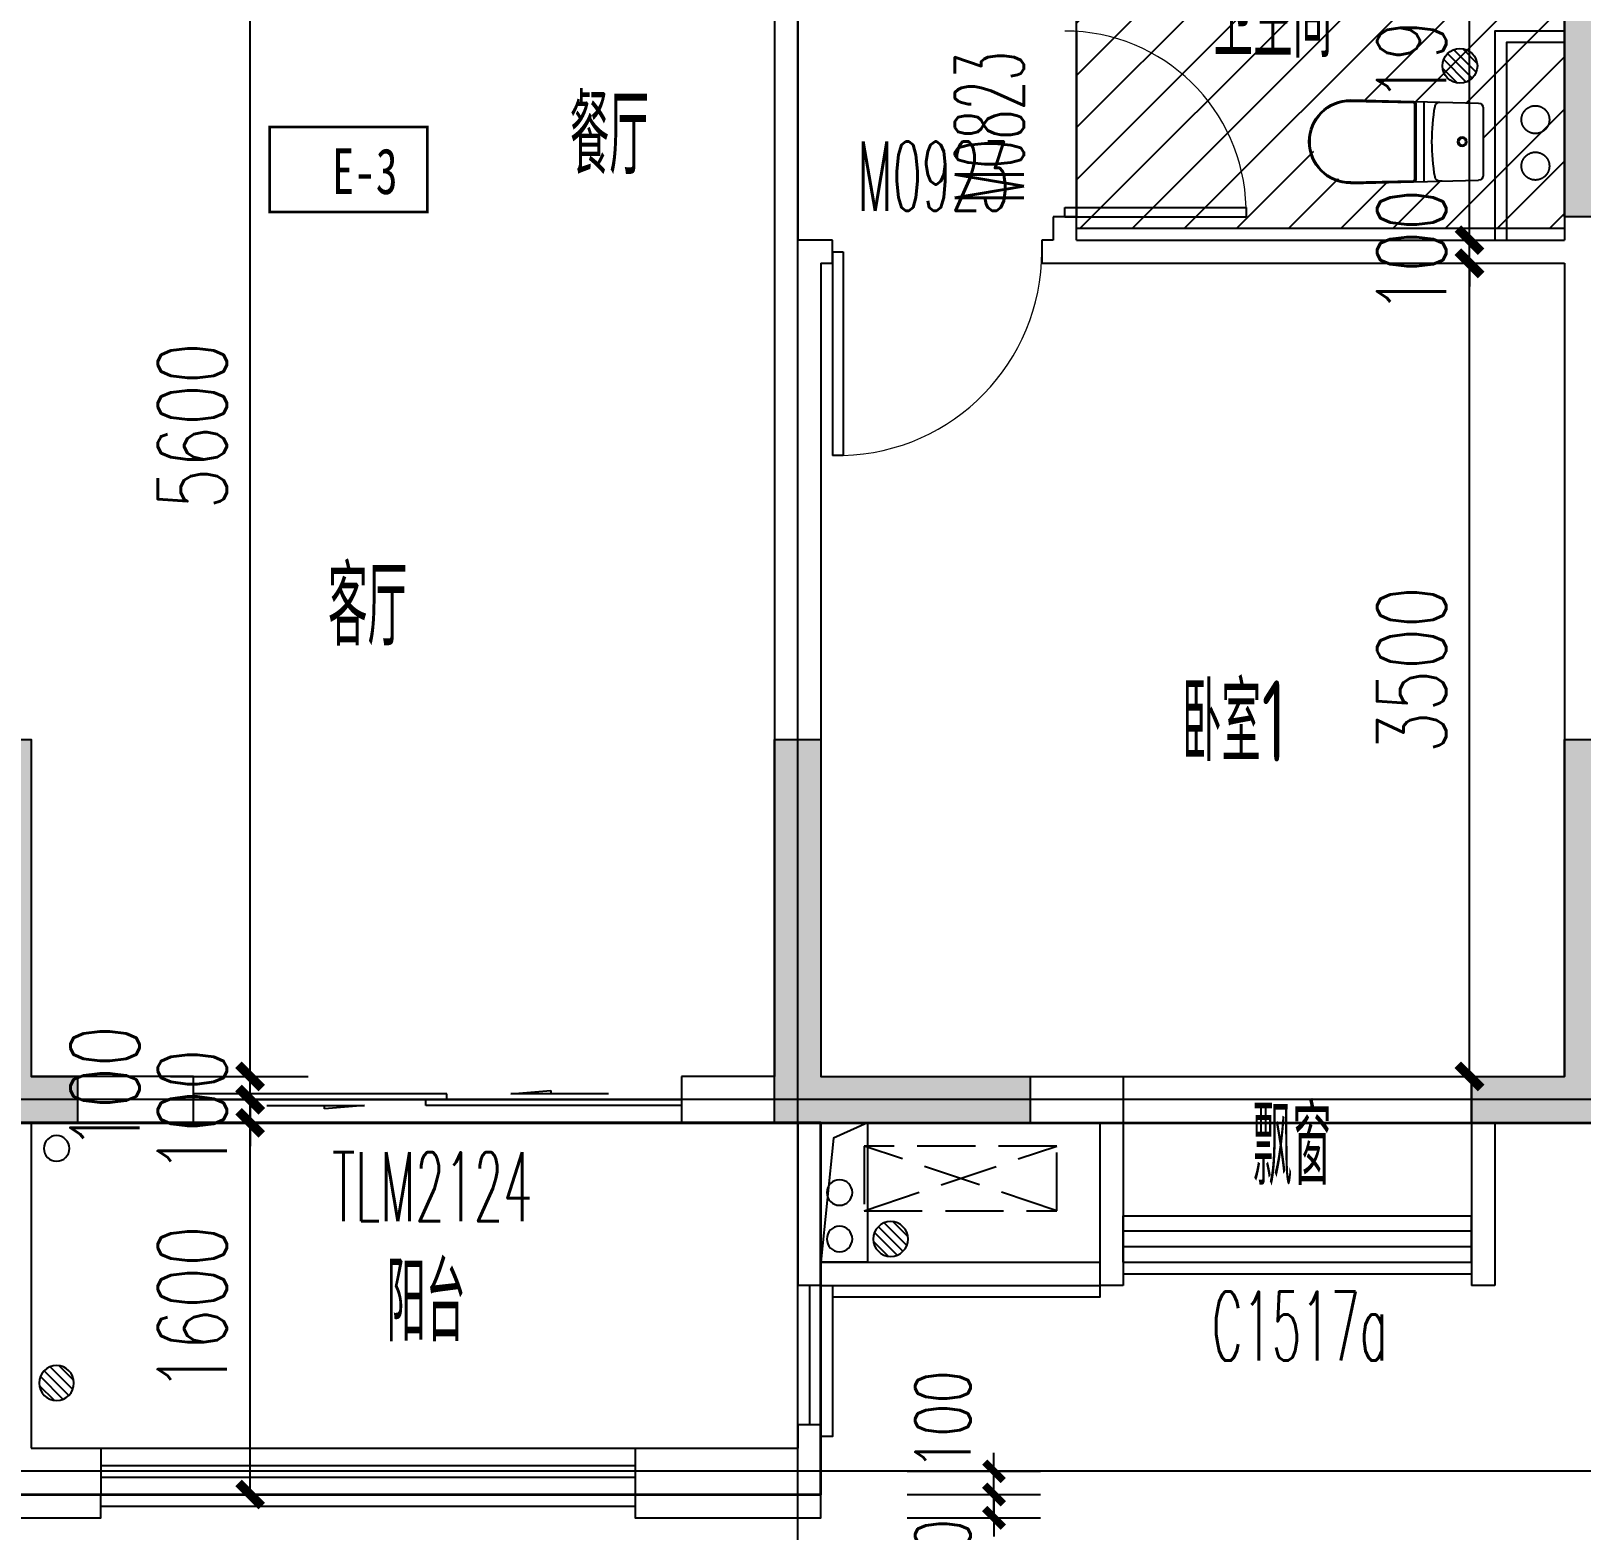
# Model space of a CAD drawing. Extents: x -59851 to 653804, y -249523 to 437614.
# Drawn here: x -23614 to -16943, y -52247 to -45794 of the extents above; entities that cross this region are included whole.
import ezdxf

# ---------------------------------------------------------------- set-up
doc = ezdxf.new("R2010")
doc.units = 0
doc.header["$LTSCALE"] = 1000
doc.header["$MEASUREMENT"] = 0
doc.linetypes.add('DASH', pattern=[0.35, 0.25, -0.1])
doc.linetypes.add('PS', pattern=[3200, 1500, -200, 1500])
for name, color, linetype, lineweight in [('33计一半面积外廓线', 53, 'Continuous', 35), ('33计全面积外廓线', 21, 'Continuous', 35), ('A-第四道尺寸线(线脚尺寸)', 105, 'Continuous', 5)]:
    doc.layers.add(name, color=color, linetype=linetype, lineweight=lineweight)
doc.layers.add('_S-PS(排水管)', color=255, linetype='Continuous', plot=False)
doc.layers.add('A-area(算半面积)', color=23, linetype='Continuous', plot=False)
for name, color, linetype in [('_S-YS(雨水管)', 3, 'Continuous'), ('_S-空调立管', 7, 'Continuous'), ('A-Lvtry（卫生间）', 5, 'Continuous'), ('A-外装饰线脚', 7, 'Continuous'), ('A-洞口', 105, 'Continuous'), ('A-看线', 105, 'Continuous'), ('A-空调室外机', 5, 'DASH'), ('A-第三道尺寸线', 105, 'Continuous'), ('A-线脚看线', 9, 'Continuous'), ('A-降板区域', 251, 'Continuous'), ('AE-FLOR', 151, 'Continuous'), ('DOTE', 16, 'Continuous'), ('NL', 5, 'Continuous'), ('PS', 6, 'PS'), ('PUB_HATCH', 8, 'Continuous'), ('PUB_TEXT', 7, 'Continuous'), ('WALL', 2, 'Continuous'), ('WINDOW', 4, 'Continuous'), ('WINDOW_TEXT', 7, 'Continuous'), ('剪力墙', 6, 'Continuous'), ('户型标示', 7, 'Continuous'), ('栏杆', 142, 'Continuous')]:
    doc.layers.add(name, color=color, linetype=linetype)
doc.styles.add('_TCH_DIM_T3', font='SIMPLEX.shx', dxfattribs={"width": 0.705882, "bigfont": 'GBCBIG.shx'})
doc.styles.add('_TCH_WINDOW', font='SIMPLEX.shx', dxfattribs={"width": 0.7, "height": 3.5, "bigfont": 'GBCBIG.shx'})
doc.styles.get("Standard").update_dxf_attribs({"font": 'gbenor.shx', "width": 0.7, "bigfont": 'gbcbig.shx'})
doc.styles.add('黑体', font='simhei.ttf', dxfattribs={"width": 0.7})
doc.dimstyles.new('_TCH_ARCH&&100', dxfattribs={"dimtxt": 297.5, "dimasz": 100, "dimexe": 250, "dimexo": 300, "dimgap": 100, "dimtad": 1, "dimdec": 0, "dimzin": 0, "dimdsep": 46, "dimtxsty": '_TCH_DIM_T3', "dimblk": 'ARCHTICK', "dimcen": 0.09, "dimclrt": 7, "dimazin": 2, "dimtfac": 1, "dimtdec": 0, "dimtix": 1, "dimtmove": 2, "dimatfit": 3, "dimfxl": 0, "dimtolj": 1, "dimtzin": 0, "dimarcsym": 0})
doc.dimstyles.new('_TCH_ARCH&&80', dxfattribs={"dimtxt": 238, "dimasz": 80, "dimexe": 200, "dimexo": 240, "dimgap": 80, "dimtad": 1, "dimdec": 0, "dimzin": 0, "dimdsep": 46, "dimtxsty": '_TCH_DIM_T3', "dimblk": 'ARCHTICK', "dimcen": 0.09, "dimclrt": 7, "dimazin": 2, "dimtfac": 1, "dimtdec": 0, "dimtix": 1, "dimtmove": 2, "dimatfit": 3, "dimfxl": 0, "dimtolj": 1, "dimtzin": 0, "dimarcsym": 0})

# ---------------------------------------------------------------- blocks, each defined once
blk = doc.blocks.new('zhouxianssceng0329')
at = {"layer": 'DOTE'}
for p, q in [((-20313.7, 132089.9), (-20313.7, 143398.2)), ((5501.3, 134598.2), (-44988.6, 134598.2)), ((5501.3, 132998.2), (-44988.6, 132998.2))]:
    blk.add_line(p, q, dxfattribs=at)
blk = doc.blocks.new('1417jianliqiang0329')
at = {"layer": 'PUB_HATCH'}
for points in [[(-17013.7, 36127.2), (-16813.7, 36127.2), (-16813.7, 34127.2), (-17013.7, 34127.2), (-17013.7, 35927.2)], [(-24013.7, 30227.2), (-24013.7, 30427.2), (-23813.7, 30427.2), (-23813.7, 31877.2), (-23613.7, 31877.2), (-23613.7, 30427.2), (-23413.7, 30427.2), (-23413.7, 30227.2)], [(-20413.7, 31877.2), (-20213.7, 31877.2), (-20213.7, 30427.2), (-19313.7, 30427.2), (-19313.7, 30227.2), (-20413.7, 30227.2)], [(-17413.7, 30227.2), (-17413.7, 30427.2), (-17013.7, 30427.2), (-17013.7, 31877.2), (-16813.7, 31877.2), (-16813.7, 30427.2), (-16413.7, 30427.2), (-16413.7, 30227.2)]]:
    blk.add_hatch(color=256, dxfattribs=at).paths.add_polyline_path(points)
at = {"layer": '剪力墙'}
for points in [[(-17013.7, 36127.2), (-16813.7, 36127.2), (-16813.7, 34127.2), (-17013.7, 34127.2), (-17013.7, 35927.2)], [(-20413.7, 31877.2), (-20213.7, 31877.2), (-20213.7, 30427.2), (-19313.7, 30427.2), (-19313.7, 30227.2), (-20413.7, 30227.2)]]:
    blk.add_lwpolyline(points, close=True, dxfattribs=at)
for points in [[(-24013.7, 30227.2), (-24013.7, 30427.2), (-23813.7, 30427.2), (-23813.7, 31877.2), (-23613.7, 31877.2), (-23613.7, 30427.2), (-23413.7, 30427.2), (-23413.7, 30227.2), (-24013.7, 30227.2), (-23613.7, 30227.2)], [(-17413.7, 30227.2), (-17413.7, 30427.2), (-17013.7, 30427.2), (-17013.7, 31877.2), (-16813.7, 31877.2), (-16813.7, 30427.2), (-16413.7, 30427.2), (-16413.7, 30227.2), (-17413.7, 30227.2), (-16813.7, 30227.2)], [(-20413.7, 30427.2), (-20413.7, 30427.2)]]:
    blk.add_lwpolyline(points, dxfattribs=at)
blk = doc.blocks.new('1417xxjian0329')
at = {"layer": 'A-外装饰线脚'}
for points in [[(-24113.7, 4591.6), (-24113.7, 4491.6), (-23313.7, 4491.6), (-23313.7, 4591.6)], [(-21013.7, 4591.6), (-21013.7, 4491.6), (-20213.7, 4491.6), (-20213.7, 4591.6)]]:
    blk.add_lwpolyline(points, dxfattribs=at)
at = {"layer": 'A-线脚看线'}
for points in [[(-18913.7, 5541.6), (-17413.7, 5541.6)], [(-20213.7, 5491.6), (-20163.7, 5491.6), (-20163.7, 4841.6), (-20213.7, 4841.6)], [(-19013.7, 5491.6), (-19013.7, 5441.6), (-20163.7, 5441.6)], [(-23313.7, 4541.6), (-21013.7, 4541.6)]]:
    blk.add_lwpolyline(points, dxfattribs=at)
blk = doc.blocks.new('jfdsajjfjkjhhj')
at = {"layer": 'A-洞口'}
blk.add_lwpolyline([(-56303.8, 137588.3), (-56103.8, 137588.3), (-56103.8, 136988.3), (-56303.8, 136988.3)], close=True, dxfattribs=at)
blk.add_lwpolyline([(-56103.8, 137588.3), (-56249.2, 137521.8), (-56303.8, 136988.3)], dxfattribs=at)
blk = doc.blocks.new('qudiao32ge')
blk.add_blockref('jfdsajjfjkjhhj', (147257.5, -204988.9))
blk = doc.blocks.new('750CHUFANGNCHUANG')
at = {"layer": '栏杆'}
for points in [[(-69479, -45176.8), (-67179, -45176.8)], [(-69479, -45226.8), (-67179, -45226.8)]]:
    blk.add_lwpolyline(points, dxfattribs=at)
blk = doc.blocks.new('_ArchTick')
at = {"color": 0, "linetype": 'ByBlock', "const_width": 0.4}
blk.add_lwpolyline([(-0.5, -0.5), (0.5, 0.5)], dxfattribs=at)
blk = doc.blocks.new('*D505')
at = {"layer": 'A-第四道尺寸线(线脚尺寸)', "color": 0, "lineweight": -2, "transparency": 16777216}
for p, q in [((-23713.7, -45641.8), (-23713.7, -46092.4)), ((-23313.7, -45641.8), (-23313.7, -46092.4)), ((-23713.7, -45892.4), (-23793.7, -45892.4)), ((-23713.7, -45892.4), (-23313.7, -45892.4)), ((-23313.7, -45892.4), (-23233.7, -45892.4))]:
    blk.add_line(p, q, dxfattribs=at)
at = {"layer": 'Defpoints', "color": 0, "transparency": 16777216}
for p in [(-23713.7, -45401.8), (-23313.7, -45401.8), (-23313.7, -45892.4)]:
    blk.add_point(p, dxfattribs=at)
at = {"layer": 'A-第四道尺寸线(线脚尺寸)', "color": 0, "lineweight": -2, "transparency": 16777216, "xscale": 80, "yscale": 80, "zscale": 80}
blk.add_blockref('_ArchTick', (-23713.7, -45892.4), dxfattribs=at)
at = {"layer": 'A-第四道尺寸线(线脚尺寸)', "color": 0, "lineweight": -2, "transparency": 16777216, "xscale": 80, "yscale": 80, "zscale": 80, "rotation": 180}
blk.add_blockref('_ArchTick', (-23313.7, -45892.4), dxfattribs=at)
at = {"layer": 'A-第四道尺寸线(线脚尺寸)', "color": 7, "transparency": 16777216, "insert": (-23513.7, -45693.4), "char_height": 238, "attachment_point": 5, "style": '_TCH_DIM_T3'}
blk.add_mtext('\\A1;400', dxfattribs=at)
blk = doc.blocks.new('*D506')
at = {"layer": 'A-第四道尺寸线(线脚尺寸)', "color": 0, "lineweight": -2, "transparency": 16777216}
for p, q in [((-20313.7, -45641.8), (-20313.7, -46258.1)), ((-20213.7, -45641.8), (-20213.7, -46258.1)), ((-20313.7, -46058.1), (-20393.7, -46058.1)), ((-20313.7, -46058.1), (-20213.7, -46058.1)), ((-20213.7, -46058.1), (-20133.7, -46058.1))]:
    blk.add_line(p, q, dxfattribs=at)
at = {"layer": 'Defpoints', "color": 0, "transparency": 16777216}
for p in [(-20313.7, -45401.8), (-20213.7, -45401.8), (-20213.7, -46058.1)]:
    blk.add_point(p, dxfattribs=at)
at = {"layer": 'A-第四道尺寸线(线脚尺寸)', "color": 0, "lineweight": -2, "transparency": 16777216, "xscale": 80, "yscale": 80, "zscale": 80}
blk.add_blockref('_ArchTick', (-20313.7, -46058.1), dxfattribs=at)
at = {"layer": 'A-第四道尺寸线(线脚尺寸)', "color": 0, "lineweight": -2, "transparency": 16777216, "xscale": 80, "yscale": 80, "zscale": 80, "rotation": 180}
blk.add_blockref('_ArchTick', (-20213.7, -46058.1), dxfattribs=at)
at = {"layer": 'A-第四道尺寸线(线脚尺寸)', "color": 7, "transparency": 16777216, "insert": (-19993.7, -45838.1), "char_height": 238, "attachment_point": 5, "style": '_TCH_DIM_T3'}
blk.add_mtext('\\A1;100', dxfattribs=at)
blk = doc.blocks.new('*D507')
at = {"layer": 'A-第四道尺寸线(线脚尺寸)', "color": 0, "lineweight": -2, "transparency": 16777216}
for p, q in [((-21013.7, -45641.8), (-21013.7, -46258.1)), ((-20313.7, -45641.8), (-20313.7, -46258.1)), ((-21013.7, -46058.1), (-20313.7, -46058.1))]:
    blk.add_line(p, q, dxfattribs=at)
at = {"layer": 'Defpoints', "color": 0, "transparency": 16777216}
for p in [(-21013.7, -45401.8), (-20313.7, -45401.8), (-20313.7, -46058.1)]:
    blk.add_point(p, dxfattribs=at)
at = {"layer": 'A-第四道尺寸线(线脚尺寸)', "color": 0, "lineweight": -2, "transparency": 16777216, "xscale": 80, "yscale": 80, "zscale": 80, "rotation": 180}
blk.add_blockref('_ArchTick', (-21013.7, -46058.1), dxfattribs=at)
at = {"layer": 'A-第四道尺寸线(线脚尺寸)', "color": 0, "lineweight": -2, "transparency": 16777216, "xscale": 80, "yscale": 80, "zscale": 80}
blk.add_blockref('_ArchTick', (-20313.7, -46058.1), dxfattribs=at)
at = {"layer": 'A-第四道尺寸线(线脚尺寸)', "color": 7, "transparency": 16777216, "insert": (-20663.7, -45859.1), "char_height": 238, "attachment_point": 5, "style": '_TCH_DIM_T3'}
blk.add_mtext('\\A1;700', dxfattribs=at)
blk = doc.blocks.new('*D533')
at = {"layer": 'A-第四道尺寸线(线脚尺寸)', "color": 0, "lineweight": -2, "transparency": 16777216}
for p, q in [((-19469, -45301.8), (-19469, -45221.8)), ((-19843, -45301.8), (-19269, -45301.8)), ((-19469, -45401.8), (-19469, -45301.8)), ((-19843, -45401.8), (-19269, -45401.8)), ((-19469, -45401.8), (-19469, -45481.8))]:
    blk.add_line(p, q, dxfattribs=at)
at = {"layer": 'Defpoints', "color": 0, "transparency": 16777216}
for p in [(-20083, -45301.8), (-19469, -45301.8), (-20083, -45401.8)]:
    blk.add_point(p, dxfattribs=at)
at = {"layer": 'A-第四道尺寸线(线脚尺寸)', "color": 0, "lineweight": -2, "transparency": 16777216, "xscale": 80, "yscale": 80, "zscale": 80}
for p, rotation in [((-19469, -45301.8), 270), ((-19469, -45401.8), 90)]:
    blk.add_blockref('_ArchTick', p, dxfattribs=dict(at, rotation=rotation))
at = {"layer": 'A-第四道尺寸线(线脚尺寸)', "color": 7, "transparency": 16777216, "insert": (-19689, -45621.8), "char_height": 238, "attachment_point": 5, "rotation": 90, "style": '_TCH_DIM_T3'}
blk.add_mtext('\\A1;100', dxfattribs=at)
blk = doc.blocks.new('*D534')
at = {"layer": 'A-第四道尺寸线(线脚尺寸)', "color": 0, "lineweight": -2, "transparency": 16777216}
for p, q in [((-19469, -45201.8), (-19469, -45121.8)), ((-19843, -45201.8), (-19269, -45201.8)), ((-19469, -45301.8), (-19469, -45201.8)), ((-19843, -45301.8), (-19269, -45301.8)), ((-19469, -45301.8), (-19469, -45381.8))]:
    blk.add_line(p, q, dxfattribs=at)
at = {"layer": 'Defpoints', "color": 0, "transparency": 16777216}
for p in [(-20083, -45201.8), (-19469, -45201.8), (-20083, -45301.8)]:
    blk.add_point(p, dxfattribs=at)
at = {"layer": 'A-第四道尺寸线(线脚尺寸)', "color": 0, "lineweight": -2, "transparency": 16777216, "xscale": 80, "yscale": 80, "zscale": 80}
for p, rotation in [((-19469, -45201.8), 270), ((-19469, -45301.8), 90)]:
    blk.add_blockref('_ArchTick', p, dxfattribs=dict(at, rotation=rotation))
at = {"layer": 'A-第四道尺寸线(线脚尺寸)', "color": 7, "transparency": 16777216, "insert": (-19689, -44981.8), "char_height": 238, "attachment_point": 5, "rotation": 90, "style": '_TCH_DIM_T3'}
blk.add_mtext('\\A1;100', dxfattribs=at)
blk = doc.blocks.new('_LV13')
at = {"color": 0}
for p, q in [((-0.071, 0.495), (-0.495, 0.071)), ((0.183, 0.465), (-0.465, -0.183)), ((0.354, 0.354), (-0.354, -0.354)), ((0.465, 0.183), (-0.183, -0.465)), ((0.495, -0.071), (0.071, -0.495))]:
    blk.add_line(p, q, dxfattribs=at)
blk.add_circle((0, 0), 0.5)
blk = doc.blocks.new('jfdsjajkjkjkjkh')
at = {"layer": '_S-PS(排水管)'}
blk.add_lwpolyline([(-23558.7, 137478.3, 1), (-23448.7, 137478.3, 1)], format="xyb", close=True, dxfattribs=at)
at = {"layer": '_S-YS(雨水管)'}
blk.add_lwpolyline([(-20078.7, 137288.3, 1), (-20188.7, 137288.3, 1)], format="xyb", close=True, dxfattribs=at)
at = {"layer": '_S-空调立管'}
blk.add_lwpolyline([(-20078.7, 137088.3, 1), (-20188.7, 137088.3, 1)], format="xyb", close=True, dxfattribs=at)
at = {"layer": 'NL', "ltscale": 0.5, "extrusion": (0, 0, -1), "xscale": -150, "yscale": 150, "zscale": -150, "rotation": 270}
blk.add_blockref('_LV13', (17463.7, 142138.3), dxfattribs=at)
at = {"layer": 'NL', "ltscale": 0.5, "extrusion": (0, 0, -1), "xscale": 150, "yscale": 150, "zscale": -150}
for p in [(19913.7, 137088.3), (23503.7, 136468.3)]:
    blk.add_blockref('_LV13', p, dxfattribs=at)
blk = doc.blocks.new('A$C2EEA3612')
at = {"linetype": 'Continuous'}
for p, q in [((-180, 570), (-172.9, 299.7)), ((-175, 570.2), (-168, 299.8)), ((175, 570.2), (168, 299.8)), ((180, 570), (172.9, 299.7)), ((-172.9, 299.7), (-171.1, 240)), ((-163, 295), (163, 295)), ((-163, 290), (163, 290)), ((172.9, 299.7), (171.1, 240)), ((-171.6, 255), (171.6, 255)), ((-171.1, 240), (-169.5, 186.6)), ((171.1, 240), (169.5, 186.6)), ((-169.5, 186.6), (-165.6, 19.4)), ((169.5, 186.6), (165.6, 19.4)), ((-145.6, 0), (145.6, 0))]:
    blk.add_line(p, q, dxfattribs=at)
for radius in [20, 15]:
    blk.add_circle((0, 90), radius, dxfattribs=at)
for centre, radius, start, end in [((0, 570), 180, 0, 180), ((0, 570), 175, 0, 180), ((-163, 300), 10, 181.7534, 270), ((-163, 300), 5, 181.7534, 270), ((163, 300), 5, 270, 358.2466), ((163, 300), 10, 270, 358.2466), ((-149.5, 187.2), 20, 99.85566, 181.7534), ((0, -673.3), 893.4, 80.14434, 99.85566), ((149.5, 187.2), 20, 358.2466, 80.14434), ((-145.6, 20), 20, 181.7534, 270), ((145.6, 20), 20, 270, 358.2466)]:
    blk.add_arc(centre, radius, start, end, dxfattribs=at)
blk = doc.blocks.new('g3wr')
at = {"color": 251}
blk.add_wipeout([(92376.5, 176270.3), (92376.5, 176416), (92376.5, 176561.6), (92382.1, 176575.5), (92395.9, 176581.5), (92459.4, 176583.5), (92576.3, 176580.9), (92666.2, 176588.6), (92736.4, 176588), (92946.5, 176596), (92946.5, 176591), (93056.8, 176558.2), (93056.8, 176558.2), (93126.5, 176416), (93075.6, 176297.8), (92946.5, 176236), (92831.5, 176244.5), (92676.2, 176243), (92576.3, 176251), (92395.9, 176250.4)], dxfattribs=at)
at = {"xscale": -1, "rotation": 270}
blk.add_blockref('A$C2EEA3612', (92376.5, 176416), dxfattribs=at)
blk = doc.blocks.new('ktswaj')
at = {"linetype": 'DASH'}
blk.add_lwpolyline([(15990.1, 179082.6), (15990.1, 178253.3), (16268.4, 178253.3), (16268.4, 179082.6)], close=True, dxfattribs=at)
for points in [[(15990.1, 179082.6), (16268.4, 178253.3)], [(15990.1, 178253.3), (16268.4, 179082.6)]]:
    blk.add_lwpolyline(points, dxfattribs=at)
blk = doc.blocks.new('*D884')
at = {"layer": 'A-第三道尺寸线', "color": 0, "lineweight": -2, "transparency": 16777216}
for p, q in [((-23013.7, -50494.3), (-22420.5, -50494.3)), ((-22670.5, -52094.3), (-22670.5, -50494.3)), ((-23013.7, -52094.3), (-22420.5, -52094.3))]:
    blk.add_line(p, q, dxfattribs=at)
at = {"layer": 'Defpoints', "color": 0, "transparency": 16777216}
for p in [(-23313.7, -50494.3), (-22670.5, -50494.3), (-23313.7, -52094.3)]:
    blk.add_point(p, dxfattribs=at)
at = {"layer": 'A-第三道尺寸线', "color": 0, "lineweight": -2, "transparency": 16777216, "xscale": 100, "yscale": 100, "zscale": 100}
for p, rotation in [((-22670.5, -50494.3), 90), ((-22670.5, -52094.3), 270)]:
    blk.add_blockref('_ArchTick', p, dxfattribs=dict(at, rotation=rotation))
at = {"layer": 'A-第三道尺寸线', "color": 7, "transparency": 16777216, "insert": (-22919.3, -51294.3), "char_height": 297.5, "attachment_point": 5, "rotation": 90, "style": '_TCH_DIM_T3'}
blk.add_mtext('\\A1;1600', dxfattribs=at)
blk = doc.blocks.new('*D885')
at = {"layer": 'A-第三道尺寸线', "color": 0, "lineweight": -2, "transparency": 16777216}
for p, q in [((-22670.5, -50394.3), (-22670.5, -50294.3)), ((-23013.7, -50394.3), (-22420.5, -50394.3)), ((-22670.5, -50494.3), (-22670.5, -50394.3)), ((-23013.7, -50494.3), (-22420.5, -50494.3)), ((-22670.5, -50494.3), (-22670.5, -50594.3))]:
    blk.add_line(p, q, dxfattribs=at)
at = {"layer": 'Defpoints', "color": 0, "transparency": 16777216}
for p in [(-23313.7, -50394.3), (-22670.5, -50394.3), (-23313.7, -50494.3)]:
    blk.add_point(p, dxfattribs=at)
at = {"layer": 'A-第三道尺寸线', "color": 0, "lineweight": -2, "transparency": 16777216, "xscale": 100, "yscale": 100, "zscale": 100}
for p, rotation in [((-22670.5, -50394.3), 270), ((-22670.5, -50494.3), 90)]:
    blk.add_blockref('_ArchTick', p, dxfattribs=dict(at, rotation=rotation))
at = {"layer": 'A-第三道尺寸线', "color": 7, "transparency": 16777216, "insert": (-22919.3, -50444.3), "char_height": 297.5, "attachment_point": 5, "rotation": 90, "style": '_TCH_DIM_T3'}
blk.add_mtext('\\A1;100', dxfattribs=at)
blk = doc.blocks.new('*D886')
at = {"layer": 'A-第三道尺寸线', "color": 0, "lineweight": -2, "transparency": 16777216}
for p, q in [((-22670.5, -50294.3), (-22670.5, -50194.3)), ((-23013.7, -50294.3), (-22420.5, -50294.3)), ((-22670.5, -50394.3), (-22670.5, -50294.3)), ((-23013.7, -50394.3), (-22420.5, -50394.3)), ((-22670.5, -50394.3), (-22670.5, -50494.3))]:
    blk.add_line(p, q, dxfattribs=at)
at = {"layer": 'Defpoints', "color": 0, "transparency": 16777216}
for p in [(-23313.7, -50294.3), (-22670.5, -50294.3), (-23313.7, -50394.3)]:
    blk.add_point(p, dxfattribs=at)
at = {"layer": 'A-第三道尺寸线', "color": 0, "lineweight": -2, "transparency": 16777216, "xscale": 100, "yscale": 100, "zscale": 100}
for p, rotation in [((-22670.5, -50294.3), 270), ((-22670.5, -50394.3), 90)]:
    blk.add_blockref('_ArchTick', p, dxfattribs=dict(at, rotation=rotation))
at = {"layer": 'A-第三道尺寸线', "color": 7, "transparency": 16777216, "insert": (-23295.5, -50344.3), "char_height": 297.5, "attachment_point": 5, "rotation": 90, "style": '_TCH_DIM_T3'}
blk.add_mtext('\\A1;100', dxfattribs=at)
blk = doc.blocks.new('*D887')
at = {"layer": 'A-第三道尺寸线', "color": 0, "lineweight": -2, "transparency": 16777216}
for p, q in [((-23013.7, -44694.3), (-22420.5, -44694.3)), ((-22670.5, -50294.3), (-22670.5, -44694.3)), ((-23013.7, -50294.3), (-22420.5, -50294.3))]:
    blk.add_line(p, q, dxfattribs=at)
at = {"layer": 'Defpoints', "color": 0, "transparency": 16777216}
for p in [(-23313.7, -44694.3), (-22670.5, -44694.3), (-23313.7, -50294.3)]:
    blk.add_point(p, dxfattribs=at)
at = {"layer": 'A-第三道尺寸线', "color": 0, "lineweight": -2, "transparency": 16777216, "xscale": 100, "yscale": 100, "zscale": 100}
for p, rotation in [((-22670.5, -44694.3), 90), ((-22670.5, -50294.3), 270)]:
    blk.add_blockref('_ArchTick', p, dxfattribs=dict(at, rotation=rotation))
at = {"layer": 'A-第三道尺寸线', "color": 7, "transparency": 16777216, "insert": (-22919.3, -47494.3), "char_height": 297.5, "attachment_point": 5, "rotation": 90, "style": '_TCH_DIM_T3'}
blk.add_mtext('\\A1;5600', dxfattribs=at)
blk = doc.blocks.new('*D898')
at = {"layer": 'A-第三道尺寸线', "color": 0, "lineweight": -2, "transparency": 16777216}
for p, q in [((-17713.7, -44794.3), (-17172.5, -44794.3)), ((-17422.5, -46694.3), (-17422.5, -44794.3)), ((-17713.7, -46694.3), (-17172.5, -46694.3))]:
    blk.add_line(p, q, dxfattribs=at)
at = {"layer": 'Defpoints', "color": 0, "transparency": 16777216}
for p in [(-18013.7, -44794.3), (-17422.5, -44794.3), (-18013.7, -46694.3)]:
    blk.add_point(p, dxfattribs=at)
at = {"layer": 'A-第三道尺寸线', "color": 0, "lineweight": -2, "transparency": 16777216, "xscale": 100, "yscale": 100, "zscale": 100}
for p, rotation in [((-17422.5, -44794.3), 90), ((-17422.5, -46694.3), 270)]:
    blk.add_blockref('_ArchTick', p, dxfattribs=dict(at, rotation=rotation))
at = {"layer": 'A-第三道尺寸线', "color": 7, "transparency": 16777216, "insert": (-17671.2, -45744.3), "char_height": 297.5, "attachment_point": 5, "rotation": 90, "style": '_TCH_DIM_T3'}
blk.add_mtext('\\A1;1900', dxfattribs=at)
blk = doc.blocks.new('*D899')
at = {"layer": 'A-第三道尺寸线', "color": 0, "lineweight": -2, "transparency": 16777216}
for p, q in [((-17422.5, -46694.3), (-17422.5, -46594.3)), ((-17713.7, -46694.3), (-17172.5, -46694.3)), ((-17422.5, -46794.3), (-17422.5, -46694.3)), ((-17713.7, -46794.3), (-17172.5, -46794.3)), ((-17422.5, -46794.3), (-17422.5, -46894.3))]:
    blk.add_line(p, q, dxfattribs=at)
at = {"layer": 'Defpoints', "color": 0, "transparency": 16777216}
for p in [(-18013.7, -46694.3), (-17422.5, -46694.3), (-18013.7, -46794.3)]:
    blk.add_point(p, dxfattribs=at)
at = {"layer": 'A-第三道尺寸线', "color": 0, "lineweight": -2, "transparency": 16777216, "xscale": 100, "yscale": 100, "zscale": 100}
for p, rotation in [((-17422.5, -46694.3), 270), ((-17422.5, -46794.3), 90)]:
    blk.add_blockref('_ArchTick', p, dxfattribs=dict(at, rotation=rotation))
at = {"layer": 'A-第三道尺寸线', "color": 7, "transparency": 16777216, "insert": (-17671.3, -46744.3), "char_height": 297.5, "attachment_point": 5, "rotation": 90, "style": '_TCH_DIM_T3'}
blk.add_mtext('\\A1;100', dxfattribs=at)
blk = doc.blocks.new('*D900')
at = {"layer": 'A-第三道尺寸线', "color": 0, "lineweight": -2, "transparency": 16777216}
for p, q in [((-17713.7, -46794.3), (-17172.5, -46794.3)), ((-17422.5, -50294.3), (-17422.5, -46794.3)), ((-17713.7, -50294.3), (-17172.5, -50294.3))]:
    blk.add_line(p, q, dxfattribs=at)
at = {"layer": 'Defpoints', "color": 0, "transparency": 16777216}
for p in [(-18013.7, -46794.3), (-17422.5, -46794.3), (-18013.7, -50294.3)]:
    blk.add_point(p, dxfattribs=at)
at = {"layer": 'A-第三道尺寸线', "color": 0, "lineweight": -2, "transparency": 16777216, "xscale": 100, "yscale": 100, "zscale": 100}
for p, rotation in [((-17422.5, -46794.3), 90), ((-17422.5, -50294.3), 270)]:
    blk.add_blockref('_ArchTick', p, dxfattribs=dict(at, rotation=rotation))
at = {"layer": 'A-第三道尺寸线', "color": 7, "transparency": 16777216, "insert": (-17671.3, -48544.3), "char_height": 297.5, "attachment_point": 5, "rotation": 90, "style": '_TCH_DIM_T3'}
blk.add_mtext('\\A1;3500', dxfattribs=at)
blk = doc.blocks.new('$DorLib2D$00000131')
at = {"color": 0, "linetype": 'Continuous'}
for p, q in [((0.15, 0.125), (0.2319, 0.1973)), ((0.2319, 0.1973), (0.2319, 0.125)), ((-0.5, 0.125), (-0.5, 0)), ((0.0192, 0.125), (-0.5, 0.125)), ((0.0192, 0), (0.0192, 0.125)), ((0.35, 0.125), (0.15, 0.125)), ((-0.5, 0), (0.0192, 0)), ((-0.024, 0), (0.5, 0)), ((-0.024, -0.125), (-0.024, 0)), ((0.5, 0), (0.5, -0.125)), ((-0.35, -0.125), (-0.15, -0.125)), ((-0.2319, -0.1973), (-0.2319, -0.125)), ((-0.15, -0.125), (-0.2319, -0.1973)), ((0.5, -0.125), (-0.024, -0.125))]:
    blk.add_line(p, q, dxfattribs=at)
blk = doc.blocks.new('$DorLib2D$00000001')
for p, q in [((0.45, 0.975), (0.5, 0.975)), ((0.45, 0), (0.45, 0.975)), ((0.5, 0), (0.5, 0.975)), ((0.5, 0), (0.45, 0))]:
    blk.add_line(p, q)
at = {"lineweight": 13}
blk.add_arc((0.475, 0), 0.975, 91.46928, 180, dxfattribs=at)
blk = doc.blocks.new('$TCHSYS$WIN2D')
for p, q in [((-0.5, 0.5), (0.5, 0.5)), ((-0.5, 0.5), (-0.5, -0.5)), ((0.5, 0.5), (0.5, -0.5)), ((0.5, 0.1667), (-0.5, 0.1667)), ((0.5, -0.1667), (-0.5, -0.1667)), ((-0.5, -0.5), (0.5, -0.5))]:
    blk.add_line(p, q)
blk = doc.blocks.new('1417fxianjiao0427')
at = {"layer": 'A-第四道尺寸线(线脚尺寸)'}
for base, p1, p2, angle, picture, middle in [((-19469, -45201.8), (-20083, -45301.8), (-20083, -45201.8), 90, '*D534', (-19689, -44981.8)), ((-19469, -45301.8), (-20083, -45401.8), (-20083, -45301.8), 90, '*D533', (-19689, -45621.8)), ((-20213.7, -46058.1), (-20313.7, -45401.8), (-20213.7, -45401.8), 0, '*D506', (-19993.7, -45838.1))]:
    dim = blk.add_linear_dim(base=base, p1=p1, p2=p2, angle=angle, dimstyle='_TCH_ARCH&&80', dxfattribs=at)
    dim.commit()
    dim.dimension.update_dxf_attribs({"geometry": picture, "text_midpoint": middle, "dimtype": 129})
for p1, p2, distance, picture, middle in [((-23713.7, -45401.8), (-23313.7, -45401.8), -490.6, '*D505', (-23513.7, -45693.4)), ((-21013.7, -45401.8), (-20313.7, -45401.8), -656.4, '*D507', (-20663.7, -45859.1))]:
    dim = blk.add_aligned_dim(p1=p1, p2=p2, distance=distance, dimstyle='_TCH_ARCH&&80', dxfattribs=at)
    dim.commit()
    dim.dimension.update_dxf_attribs({"geometry": picture, "text_midpoint": middle})

msp = doc.modelspace()

# ---------------------------------------------------------------- hatches: boundary and pattern name
at = {"layer": 'A-降板区域'}
h = msp.add_hatch(dxfattribs=at)
h.set_pattern_fill('ANSI31', color=256, scale=100)
h.set_pattern_definition([(45, (1599.37, -3495.35), (-112.2532, 112.2532), [])])
h.paths.add_polyline_path([(-19113.7, -44794.3), (-18113.7, -44794.3), (-18113.7, -45494.3), (-17013.7, -45494.3), (-17013.7, -46644.3), (-19113.7, -46644.3)])

# ---------------------------------------------------------------- linework, layer by layer
at = {"layer": '33计一半面积外廓线'}
msp.add_lwpolyline([(-27213.7, -52094.3), (-20213.7, -52094.3), (-20213.7, -50494.3), (-27213.7, -50494.3)], close=True, dxfattribs=at)
at = {"layer": '33计全面积外廓线'}
msp.add_lwpolyline([(-30613.7, -50494.3), (186.3, -50494.3)], dxfattribs=at)
at = {"layer": 'A-看线'}
msp.add_lwpolyline([(-18913.7, -50294.3), (-17413.7, -50294.3)], dxfattribs=at)
at = {"layer": 'A-降板区域'}
msp.add_lwpolyline([(-19113.7, -44794.3), (-18113.7, -44794.3), (-18113.7, -45494.3), (-18113.7, -45494.3), (-17013.7, -45494.3), (-17013.7, -46644.3), (-19113.7, -46644.3)], close=True, dxfattribs=at)
at = {"layer": 'AE-FLOR'}
for points in [[(-20313.7, -51794.3), (-20313.7, -51194.3)], [(-20213.7, -51194.3), (-20213.7, -51794.3)]]:
    msp.add_lwpolyline(points, dxfattribs=at)
at = {"layer": 'PS', "ltscale": 0.5}
for centre in [(-17138.7, -46175.8), (-17138.7, -46375.8)]:
    msp.add_circle(centre, 60, dxfattribs=at)
at = {"layer": 'WALL'}
for p, q in [((-17013.7, -44794.3), (-17013.7, -46694.3)), ((-20413.7, -45694.3), (-20413.7, -46694.3)), ((-20313.7, -45694.3), (-20313.7, -46694.3)), ((-19113.7, -46594.3), (-19213.7, -46594.3)), ((-19213.7, -46594.3), (-19213.7, -46694.3)), ((-19113.7, -46694.3), (-19113.7, -46594.3)), ((-20413.7, -46694.3), (-20413.7, -50294.3)), ((-20163.7, -46694.3), (-20313.7, -46694.3)), ((-20163.7, -46794.3), (-20163.7, -46694.3)), ((-19213.7, -46694.3), (-19263.7, -46694.3)), ((-19263.7, -46694.3), (-19263.7, -46794.3)), ((-19113.7, -46694.3), (-17013.7, -46694.3)), ((-20213.7, -46794.3), (-20163.7, -46794.3)), ((-20213.7, -46794.3), (-20213.7, -50294.3)), ((-19263.7, -46794.3), (-19213.7, -46794.3)), ((-19213.7, -46794.3), (-17013.7, -46794.3)), ((-17013.7, -46794.3), (-17013.7, -50294.3)), ((-20413.7, -50294.3), (-20813.7, -50294.3)), ((-20813.7, -50294.3), (-20813.7, -50494.3)), ((-20213.7, -50294.3), (-18913.7, -50294.3)), ((-18913.7, -50294.3), (-18913.7, -50894.3)), ((-17413.7, -50294.3), (-17013.7, -50294.3)), ((-17413.7, -50294.3), (-17413.7, -50894.3)), ((-20813.7, -50494.3), (-20313.7, -50494.3)), ((-20313.7, -50494.3), (-20313.7, -51194.3)), ((-20213.7, -50494.3), (-19013.7, -50494.3)), ((-20213.7, -50494.3), (-20213.7, -51194.3)), ((-19013.7, -50494.3), (-19013.7, -50994.3)), ((-17313.7, -50494.3), (-16913.7, -50494.3)), ((-17313.7, -50494.3), (-17313.7, -50994.3)), ((-18913.7, -51094.3), (-18913.7, -50894.3)), ((-17413.7, -51094.3), (-17413.7, -50894.3)), ((-19013.7, -50994.3), (-19013.7, -51194.3)), ((-17313.7, -50994.3), (-17313.7, -51194.3)), ((-18913.7, -51094.3), (-18913.7, -51194.3)), ((-17413.7, -51094.3), (-17413.7, -51194.3)), ((-20213.7, -51194.3), (-20313.7, -51194.3)), ((-18913.7, -51194.3), (-19013.7, -51194.3)), ((-17313.7, -51194.3), (-17413.7, -51194.3)), ((-20313.7, -51794.3), (-20313.7, -51894.3)), ((-20213.7, -51794.3), (-20313.7, -51794.3)), ((-20213.7, -51794.3), (-20213.7, -52094.3))]:
    msp.add_line(p, q, dxfattribs=at)
for points in [[(-17013.7, -45794.3), (-17313.7, -45794.3), (-17313.7, -46694.3)], [(-17013.7, -45844.3), (-17263.7, -45844.3), (-17263.7, -46694.3)]]:
    msp.add_lwpolyline(points, dxfattribs=at)
at = {"layer": 'WINDOW'}
msp.add_line((-19113.7, -45794.3), (-19113.7, -46594.3), dxfattribs=at)
at = {"layer": '栏杆'}
for points in [[(-20213.7, -51094.3), (-19013.7, -51094.3)], [(-20263.7, -51194.3), (-20263.7, -51794.3)], [(-20213.7, -51194.3), (-19013.7, -51194.3)]]:
    msp.add_lwpolyline(points, dxfattribs=at)

# ---------------------------------------------------------------- block references
for name, p in [('zhouxianssceng0329', (0, -184992.5)), ('1417xxjian0329', (0, -56685.8)), ('1417jianliqiang0329', (0, -80721.5)), ('qudiao32ge', (-111167.4, 16906.3))]:
    msp.add_blockref(name, p)
at = {"layer": 'A-空调室外机', "rotation": 90}
msp.add_blockref('ktswaj', (159054.2, -66862.7), dxfattribs=at)
at = {"layer": 'WINDOW'}
ref = msp.add_blockref('$DorLib2D$00000001', (-19163.7, -46194.3), dxfattribs=dict(at, xscale=800, yscale=800, zscale=800, rotation=270))
ref.add_attrib('A', 'M0823', (-19340, -46537.3), dxfattribs={"layer": 'WINDOW_TEXT', "height": 297.5, "rotation": 90, "style": '_TCH_WINDOW', "width": 0.494118})
ref = msp.add_blockref('$DorLib2D$00000001', (-19713.7, -46744.3), dxfattribs=dict(at, xscale=-900, yscale=-900, zscale=-900))
ref.add_attrib('A', 'M0923', (-20056.7, -46568), dxfattribs={"layer": 'WINDOW_TEXT', "height": 297.5, "style": '_TCH_WINDOW', "width": 0.494118})
ref = msp.add_blockref('$TCHSYS$WIN2D', (-18163.7, -50994.3), dxfattribs=dict(at, xscale=1500, yscale=200, zscale=1500))
ref.add_attrib('A', 'C1517a', (-18531.2, -51518), dxfattribs={"layer": 'WINDOW_TEXT', "height": 297.5, "style": '_TCH_WINDOW', "width": 0.494118})

# ---------------------------------------------------------------- texts
at = {"layer": 'PUB_TEXT', "width": 0.7}
for s, height, p in [('卫生间', 337.59, (-18524.2, -45908.5)), ('卧室', 337.59, (-18660.2, -48939.7)), ('1', 350, (-18316.1, -48939.7)), ('飘窗', 337.59, (-18355.2, -50761.7))]:
    msp.add_text(s, height=height, dxfattribs=at).set_placement(p)

# ---------------------------------------------------------------- dimensions: what is measured, and where the dimension line sits
at = {"layer": 'A-第三道尺寸线'}
dim = msp.add_aligned_dim(p1=(-18013.7, -50294.3), p2=(-18013.7, -46794.3), distance=-591.2, dimstyle='_TCH_ARCH&&100', dxfattribs=at)
dim.commit()
dim.dimension.update_dxf_attribs({"geometry": '*D900', "text_midpoint": (-17671.3, -48544.3)})

# ---------------------------------------------------------------- next in the draw order: block references
msp.add_blockref('750CHUFANGNCHUANG', (46165.2, -6792.5))

# ---------------------------------------------------------------- next in the draw order: linework, layer by layer
at = {"layer": 'AE-FLOR'}
for points in [[(-23313.7, -51894.3), (-21013.7, -51894.3)], [(-23313.7, -52094.3), (-21013.7, -52094.3)]]:
    msp.add_lwpolyline(points, dxfattribs=at)
at = {"layer": 'WALL'}
for p, q in [((-22913.7, -50294.3), (-23613.7, -50294.3)), ((-22913.7, -50494.3), (-22913.7, -50294.3)), ((-23613.7, -50494.3), (-22913.7, -50494.3)), ((-23613.7, -50494.3), (-23613.7, -51894.3)), ((-23613.7, -51894.3), (-23313.7, -51894.3)), ((-23313.7, -51894.3), (-23313.7, -52094.3)), ((-21013.7, -51894.3), (-20313.7, -51894.3)), ((-21013.7, -51894.3), (-21013.7, -52094.3)), ((-23813.7, -52094.3), (-23313.7, -52094.3)), ((-21013.7, -52094.3), (-20213.7, -52094.3))]:
    msp.add_line(p, q, dxfattribs=at)
at = {"layer": 'WINDOW'}
msp.add_line((-22913.7, -50494.3), (-20813.7, -50494.3), dxfattribs=at)
at = {"layer": '户型标示', "color": 2, "const_width": 11.2}
msp.add_lwpolyline([(-21908.4, -46207.2), (-22586.1, -46207.2), (-22586.1, -46573.6), (-21908.4, -46573.6)], close=True, dxfattribs=at)

# ---------------------------------------------------------------- next in the draw order: block references
msp.add_blockref('1417fxianjiao0427', (0, -6792.5))
at = {"layer": 'A-area(算半面积)'}
msp.add_blockref('jfdsjajkjkjkjkh', (0, -188082.6), dxfattribs=at)
at = {"layer": 'WINDOW'}
ref = msp.add_blockref('$DorLib2D$00000131', (-21863.7, -50394.3), dxfattribs=dict(at, xscale=2100, yscale=200, zscale=2100))
ref.add_attrib('A', 'TLM2124', (-22318.7, -50918), dxfattribs={"layer": 'WINDOW_TEXT', "height": 297.5, "style": '_TCH_WINDOW', "width": 0.494118})

# ---------------------------------------------------------------- next in the draw order: texts
at = {"layer": 'PUB_TEXT', "width": 0.7}
for s, p in [('餐厅', (-21294.8, -46411.7)), ('客厅', (-22335.3, -48440.2)), ('阳台', (-22083.7, -51435))]:
    msp.add_text(s, height=337.59, dxfattribs=at).set_placement(p)
at = {"layer": '户型标示', "color": 2, "style": '黑体', "width": 0.7}
msp.add_text('E-3', height=197.15, dxfattribs=at).set_placement((-22317.4, -46496.2))

# ---------------------------------------------------------------- next in the draw order: dimensions: what is measured, and where the dimension line sits
at = {"layer": 'A-第三道尺寸线'}
for p1, p2, picture, middle in [((-23313.7, -50294.3), (-23313.7, -44694.3), '*D887', (-22919.3, -47494.3)), ((-23313.7, -50494.3), (-23313.7, -50394.3), '*D885', (-22919.3, -50444.3)), ((-23313.7, -52094.3), (-23313.7, -50494.3), '*D884', (-22919.3, -51294.3))]:
    dim = msp.add_aligned_dim(p1=p1, p2=p2, distance=-643.2, dimstyle='_TCH_ARCH&&100', dxfattribs=at)
    dim.commit()
    dim.dimension.update_dxf_attribs({"geometry": picture, "text_midpoint": middle})
dim = msp.add_linear_dim(base=(-22670.5, -50294.3), p1=(-23313.7, -50394.3), p2=(-23313.7, -50294.3), angle=90, dimstyle='_TCH_ARCH&&100', dxfattribs=at)
dim.commit()
dim.dimension.update_dxf_attribs({"geometry": '*D886', "text_midpoint": (-23295.5, -50344.3), "dimtype": 161})

# ---------------------------------------------------------------- next in the draw order: block references
at = {"layer": 'A-Lvtry（卫生间）', "ltscale": 3, "rotation": 180}
msp.add_blockref('g3wr', (75012.7, 130145.3), dxfattribs=at)

# ---------------------------------------------------------------- next in the draw order: dimensions: what is measured, and where the dimension line sits
at = {"layer": 'A-第三道尺寸线'}
for p1, p2, picture, middle in [((-18013.7, -46694.3), (-18013.7, -44794.3), '*D898', (-17671.2, -45744.3)), ((-18013.7, -46794.3), (-18013.7, -46694.3), '*D899', (-17671.3, -46744.3))]:
    dim = msp.add_aligned_dim(p1=p1, p2=p2, distance=-591.2, dimstyle='_TCH_ARCH&&100', dxfattribs=at)
    dim.commit()
    dim.dimension.update_dxf_attribs({"geometry": picture, "text_midpoint": middle})

doc.saveas('drawing.dxf')
